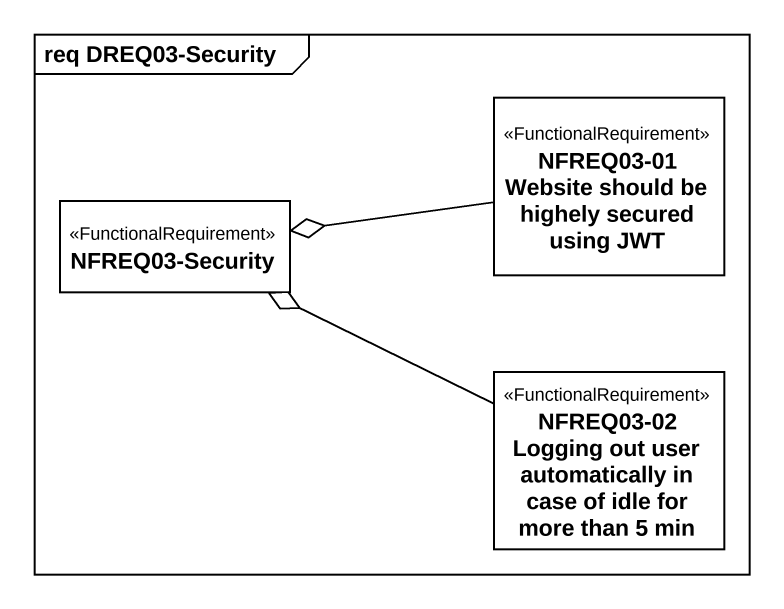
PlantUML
@startuml
mainframe req DREQ03-Security
hide circle
hide empty members
class "NFREQ03-01 Website should be highely secured using JWT" as NFREQ03_01_Website_should <<FunctionalRequirement>>
class "NFREQ03-Security" as NFREQ03_Security <<FunctionalRequirement>>
class "NFREQ03-02 Logging out user automatically in case of idle for more than 5 min" as NFREQ03_02_Logging_out_user <<FunctionalRequirement>>
NFREQ03_01_Website_should -left-o NFREQ03_Security
NFREQ03_02_Logging_out_user -left-o NFREQ03_Security
@enduml
